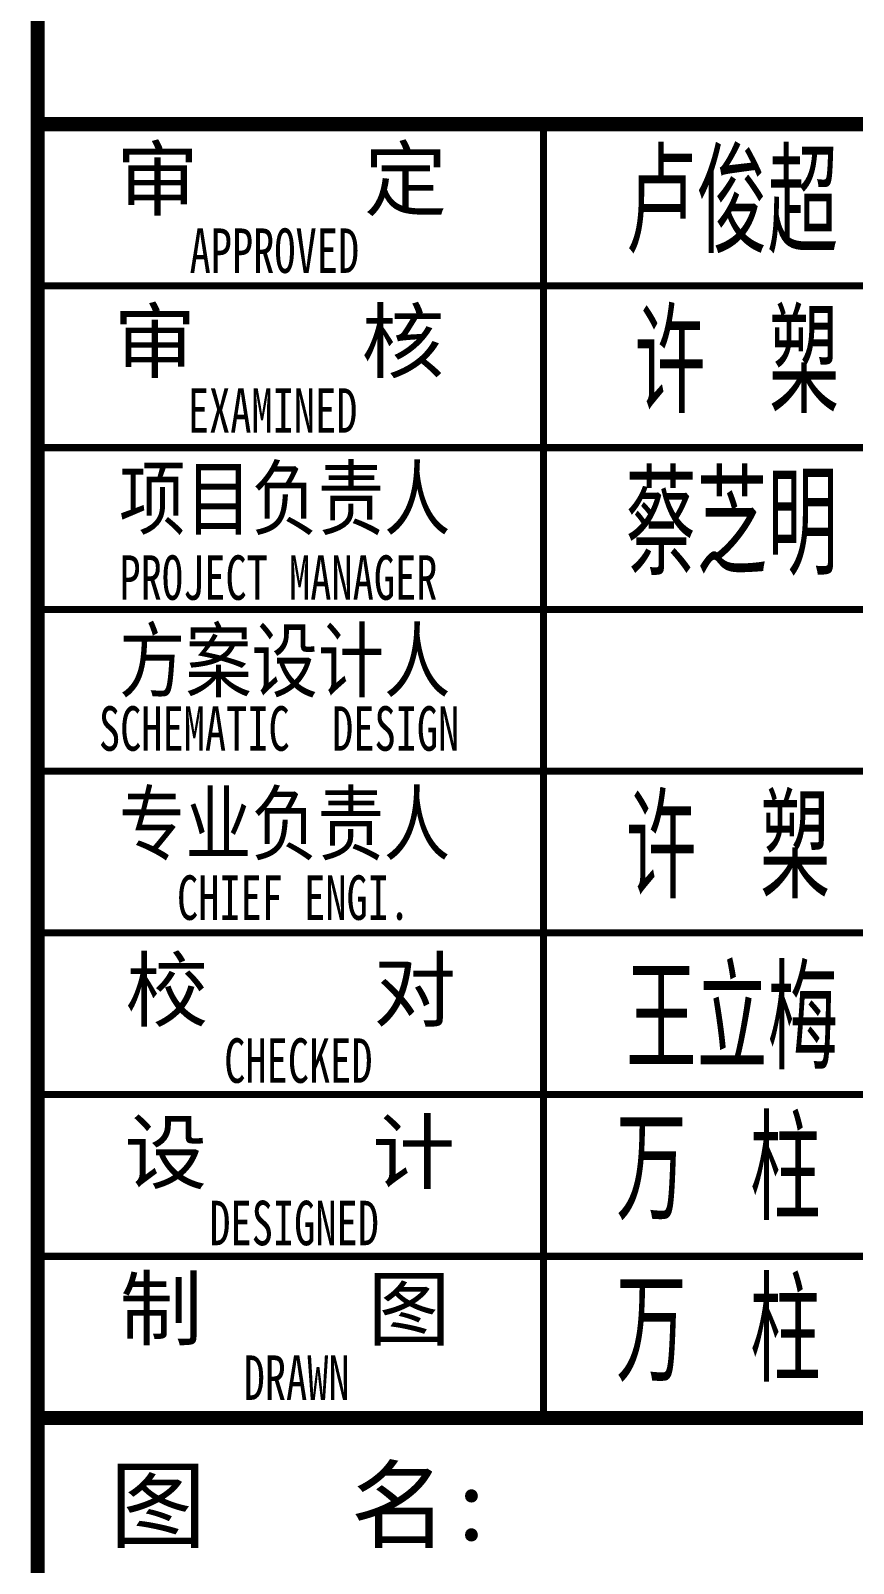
# Model space of a CAD drawing. Extents: x 169490 to 7584583, y -2399407 to 1374371.
# Drawn here: x 1603265 to 1604078, y 687006 to 688522 of the extents above; entities that cross this region are included whole.
import ezdxf
from ezdxf.enums import TextEntityAlignment as Align

# ---------------------------------------------------------------- set-up
doc = ezdxf.new("R2010")
doc.units = 0
doc.header["$LTSCALE"] = 100
doc.layers.add('图框', color=140, linetype='CONTINUOUS')
doc.layers.add('图签文字', color=147, linetype='CONTINUOUS')
doc.styles.add('建筑图签-1', font='simhei.ttf', dxfattribs={"width": 0.7})
doc.styles.add('建筑图签-2', font='TXT.shx', dxfattribs={"width": 0.5, "bigfont": 'HZTXT.shx'})

msp = doc.modelspace()

# ---------------------------------------------------------------- linework, layer by layer
at = {"layer": '图框'}
for points, const_width in [([(1603271.5, 685789.6), (1603271.5, 697269.6)], 14), ([(1604671.5, 688429.7), (1603271.5, 688429.7)], 14), ([(1603271.5, 688429.7), (1604671.5, 688429.7)], 14), ([(1603771.4, 687149.7), (1603771.5, 688429.7)], 7), ([(1603271.5, 688269.7), (1604671.5, 688269.7)], 7), ([(1603271.5, 688109.7), (1604671.5, 688109.7)], 7), ([(1603271.5, 687949.7), (1604671.5, 687949.7)], 7), ([(1603271.5, 687789.7), (1604671.5, 687789.7)], 7), ([(1603271.5, 687629.7), (1604671.5, 687629.7)], 7), ([(1603271.5, 687469.7), (1604671.5, 687469.7)], 7), ([(1603271.5, 687309.7), (1604671.5, 687309.7)], 7), ([(1603271.5, 687149.7), (1604671.5, 687149.7)], 14)]:
    msp.add_lwpolyline(points, dxfattribs=dict(at, const_width=const_width))

# ---------------------------------------------------------------- texts
at = {"layer": '图框', "style": '建筑图签-1', "width": 0.7}
for s, p in [('APPROVED ', (1603421.6, 688282.6)), ('EXAMINED  ', (1603419.9, 688124.5, -359.8)), ('PROJECT MANAGER', (1603352.3, 687959.2, -359.8)), ('SCHEMATIC  DESIGN', (1603332, 687809.9, -359.8))]:
    msp.add_text(s, height=44, dxfattribs=at).set_placement(p)
for s, p in [('CHIEF ENGI.', (1603524.4, 687664.6)), ('CHECKED  ', (1603550.1, 687503.4)), ('DESIGNED ', (1603535.4, 687342.7)), (' DRAWN   ', (1603548.4, 687189.7))]:
    msp.add_text(s, height=44, dxfattribs=at).set_placement(p, align=Align.MIDDLE)
at = {"layer": '图签文字', "color": 7, "style": '建筑图签-1'}
for s, height, p in [('审    定', 60, (1603349.1, 688345.5)), ('审    核', 60, (1603346.4, 688185)), ('校    对', 60, (1603358.2, 687543.3)), ('设    计', 60, (1603357.1, 687382.9)), ('制    图', 60, (1603352.5, 687228)), ('图   名:', 70, (1603342.6, 687028.7))]:
    msp.add_text(s, height=height, dxfattribs=at).set_placement(p)
at = {"layer": '图签文字', "color": 1, "style": '建筑图签-2', "width": 0.7}
for s, p in [('卢俊超', (1603852.8, 688302)), ('许 槊', (1603861.6, 688143.8)), ('蔡芝明', (1603852.8, 687983.8)), ('许 槊', (1603852.8, 687663.8)), ('王立梅', (1603852.9, 687494.5)), ('万 柱', (1603843.1, 687345.7)), ('万 柱', (1603843.1, 687185.7))]:
    msp.add_text(s, height=100, dxfattribs=at).set_placement(p)
at = {"layer": '图签文字', "color": 7, "style": '建筑图签-1', "width": 0.8}
for s, p in [('项目负责人', (1603352, 688029.8)), ('方案设计人', (1603352, 687869.3)), ('专业负责人', (1603351.8, 687708))]:
    msp.add_text(s, height=60, dxfattribs=at).set_placement(p)

doc.saveas('drawing.dxf')
